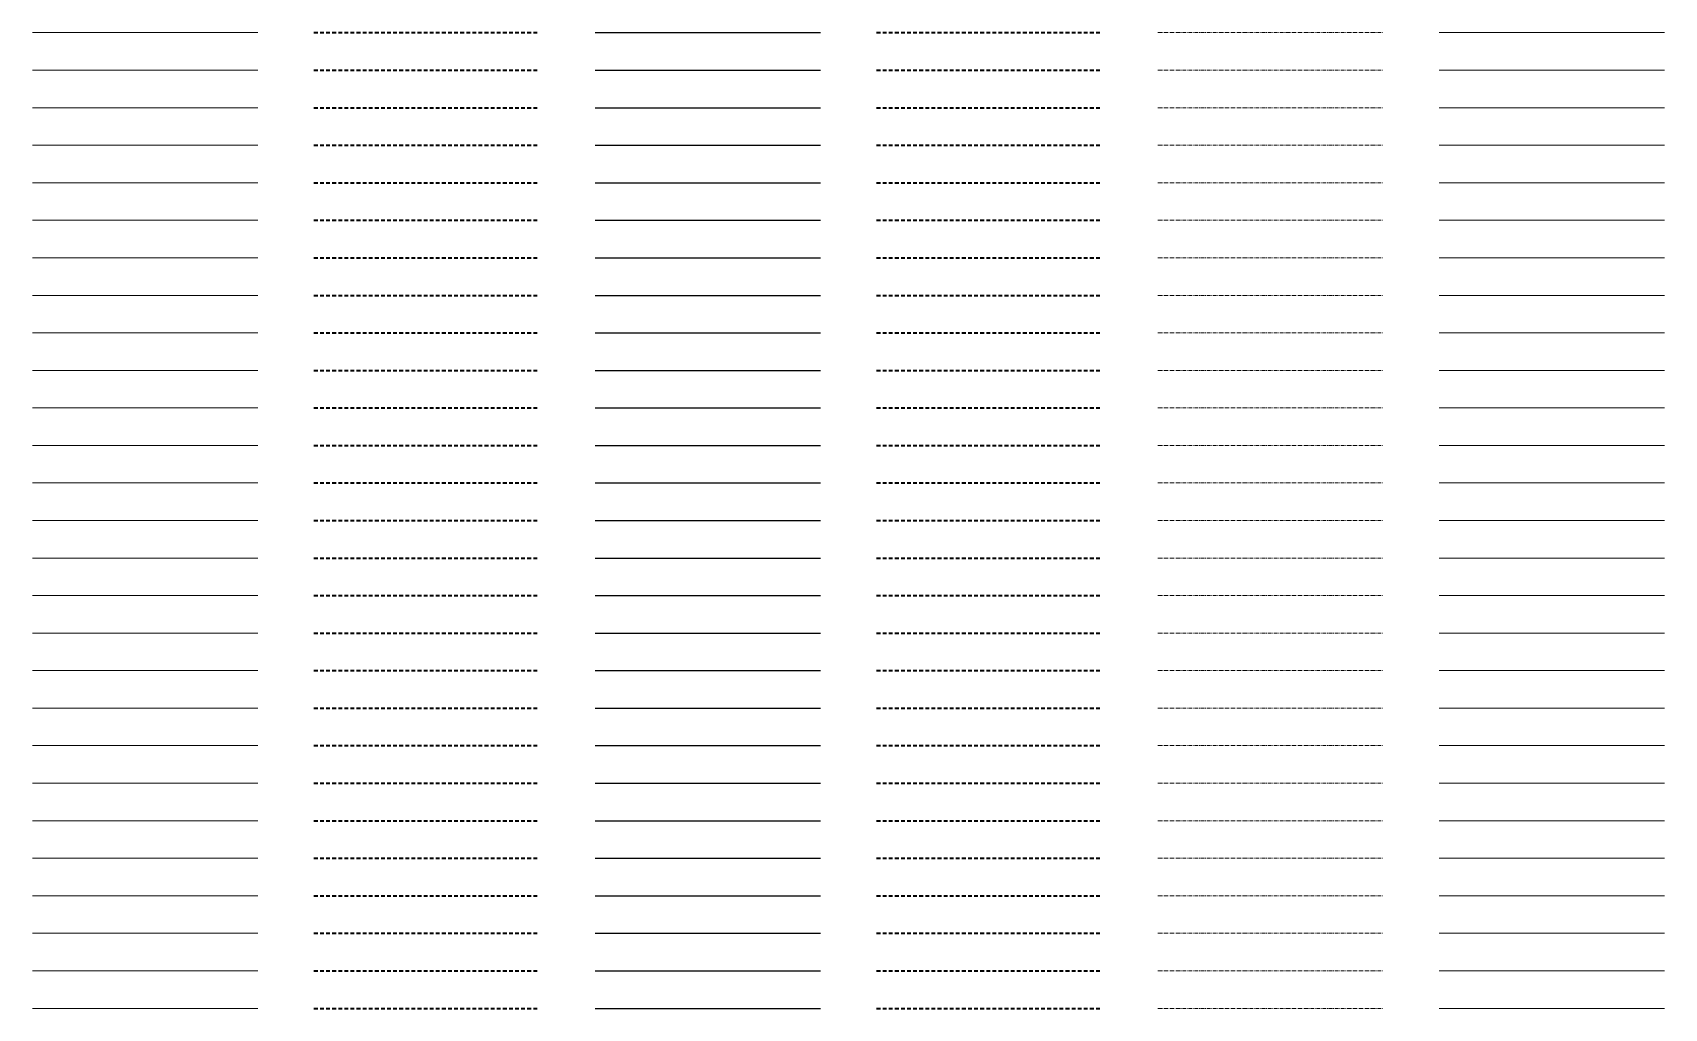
# Model space of a CAD drawing. Header units: metres. Extents: x -170 to 2070, y -13 to 17840.
# Drawn here: x 150 to 1020, y 4460 to 4980 of the extents above; entities that cross this region are included whole.
import ezdxf
from ezdxf.lldxf.tags import DXFTag

# ---------------------------------------------------------------- set-up
doc = ezdxf.new("R2010")
doc.units = ezdxf.units.M
doc.linetypes.add('KL-SO', pattern=[3.25, 2, -1.25])
doc.linetypes.add('KL-VERLATEN-SO', pattern=[3.25, 2, -0.5, 0.25, -0.5])
for name, color, linetype, lineweight in [('B-OI-KL-ET_LS_AANSLUITNET_230 V_4x2.5Cu as2.5-G', 14, 'Continuous', 18), ('B-OI-KL-ET_LS_AANSLUITNET_230 V_4x2.5Cu as2.5-RESERVE-G', 14, 'KL-RESERVE-SO', 18), ('B-OI-KL-ET_LS_AANSLUITNET_230 V_4x2.5Cu as2.5-VERLATEN-G', 14, 'KL-VERLATEN-SO', 18), ('B-OI-KL-ET_LS_AANSLUITNET_230 V_4x50Al 4x2.5Cu as25Cu-G', 14, 'Continuous', 18), ('B-OI-KL-ET_LS_AANSLUITNET_230 V_4x50Al 4x2.5Cu as25Cu-RESERVE-G', 14, 'KL-RESERVE-SO', 18), ('B-OI-KL-ET_LS_AANSLUITNET_230 V_4x50Al 4x2.5Cu as25Cu-VERLATEN-G', 14, 'KL-VERLATEN-SO', 18), ('B-OI-KL-ET_LS_AANSLUITNET_230 V_4x6Cu as6-G', 14, 'Continuous', 18), ('B-OI-KL-ET_LS_AANSLUITNET_230 V_4x6Cu as6-RESERVE-G', 14, 'KL-RESERVE-SO', 18), ('B-OI-KL-ET_LS_AANSLUITNET_230 V_4x6Cu as6-VERLATEN-G', 14, 'KL-VERLATEN-SO', 18), ('B-OI-KL-ET_LS_AANSLUITNET_230 V_4x95Al 4x6Cu as35Cu-G', 14, 'Continuous', 18), ('B-OI-KL-ET_LS_AANSLUITNET_230 V_4x95Al 4x6Cu as35Cu-RESERVE-G', 14, 'KL-RESERVE-SO', 18), ('B-OI-KL-ET_LS_AANSLUITNET_230 V_4x95Al 4x6Cu as35Cu-VERLATEN-G', 14, 'KL-VERLATEN-SO', 18), ('B-OI-KL-ET_LS_AANSLUITNET_230 V_5x10Cu-G', 14, 'Continuous', 18), ('B-OI-KL-ET_LS_AANSLUITNET_230 V_5x10Cu-RESERVE-G', 14, 'KL-RESERVE-SO', 18), ('B-OI-KL-ET_LS_AANSLUITNET_230 V_5x10Cu-VERLATEN-G', 14, 'KL-VERLATEN-SO', 18), ('B-OI-KL-ET_LS_AANSLUITNET_230 V_5x16Cu-G', 14, 'Continuous', 18), ('B-OI-KL-ET_LS_AANSLUITNET_230 V_5x16Cu-RESERVE-G', 14, 'KL-RESERVE-SO', 18), ('B-OI-KL-ET_LS_AANSLUITNET_230 V_5x16Cu-VERLATEN-G', 14, 'KL-VERLATEN-SO', 18), ('B-OI-KL-ET_LS_AANSLUITNET_230 V_OVERIG-G', 14, 'Continuous', 18), ('B-OI-KL-ET_LS_AANSLUITNET_230 V_OVERIG-RESERVE-G', 14, 'KL-RESERVE-SO', 18), ('B-OI-KL-ET_LS_AANSLUITNET_230 V_OVERIG-VERLATEN-G', 14, 'KL-VERLATEN-SO', 18), ('B-OI-KL-ET_LS_AANSLUITNET_400 V_2x2.5Cu as2.5-G', 14, 'Continuous', 18), ('B-OI-KL-ET_LS_AANSLUITNET_400 V_2x2.5Cu as2.5-RESERVE-G', 14, 'KL-RESERVE-SO', 18), ('B-OI-KL-ET_LS_AANSLUITNET_400 V_2x2.5Cu as2.5-VERLATEN-G', 14, 'KL-VERLATEN-SO', 18), ('B-OI-KL-ET_LS_AANSLUITNET_400 V_3x10Cu as10-G', 14, 'Continuous', 18), ('B-OI-KL-ET_LS_AANSLUITNET_400 V_3x10Cu as10-RESERVE-G', 14, 'KL-RESERVE-SO', 18), ('B-OI-KL-ET_LS_AANSLUITNET_400 V_3x10Cu as10-VERLATEN-G', 14, 'KL-VERLATEN-SO', 18), ('B-OI-KL-ET_LS_AANSLUITNET_400 V_3x2.5Cu as2.5-G', 14, 'Continuous', 18), ('B-OI-KL-ET_LS_AANSLUITNET_400 V_3x2.5Cu as2.5-RESERVE-G', 14, 'KL-RESERVE-SO', 18), ('B-OI-KL-ET_LS_AANSLUITNET_400 V_3x2.5Cu as2.5-VERLATEN-G', 14, 'KL-VERLATEN-SO', 18), ('B-OI-KL-ET_LS_AANSLUITNET_400 V_3x6Cu as6-G', 14, 'Continuous', 18), ('B-OI-KL-ET_LS_AANSLUITNET_400 V_3x6Cu as6-RESERVE-G', 14, 'KL-RESERVE-SO', 18), ('B-OI-KL-ET_LS_AANSLUITNET_400 V_3x6Cu as6-VERLATEN-G', 14, 'KL-VERLATEN-SO', 18), ('B-OI-KL-ET_LS_AANSLUITNET_400 V_4x10Cu as10-G', 14, 'Continuous', 18), ('B-OI-KL-ET_LS_AANSLUITNET_400 V_4x10Cu as10-RESERVE-G', 14, 'KL-RESERVE-SO', 18), ('B-OI-KL-ET_LS_AANSLUITNET_400 V_4x10Cu as10-VERLATEN-G', 14, 'KL-VERLATEN-SO', 18), ('B-OI-KL-ET_LS_AANSLUITNET_400 V_4x150Al 4x6Cu as50Cu-G', 14, 'Continuous', 18), ('B-OI-KL-ET_LS_AANSLUITNET_400 V_4x150Al 4x6Cu as50Cu-RESERVE-G', 14, 'KL-RESERVE-SO', 18), ('B-OI-KL-ET_LS_AANSLUITNET_400 V_4x150Al 4x6Cu as50Cu-VERLATEN-G', 14, 'KL-VERLATEN-SO', 18), ('B-OI-KL-ET_LS_AANSLUITNET_400 V_4x150Al as50Cu-G', 14, 'Continuous', 18), ('B-OI-KL-ET_LS_AANSLUITNET_400 V_4x150Al as50Cu-RESERVE-G', 14, 'KL-RESERVE-SO', 18), ('B-OI-KL-ET_LS_AANSLUITNET_400 V_4x150Al as50Cu-VERLATEN-G', 14, 'KL-VERLATEN-SO', 18), ('B-OI-KL-ET_LS_AANSLUITNET_400 V_4x16Cu as16-G', 14, 'Continuous', 18), ('B-OI-KL-ET_LS_AANSLUITNET_400 V_4x16Cu as16-RESERVE-G', 14, 'KL-RESERVE-SO', 18), ('B-OI-KL-ET_LS_AANSLUITNET_400 V_4x16Cu as16-VERLATEN-G', 14, 'KL-VERLATEN-SO', 18), ('B-OI-KL-ET_LS_AANSLUITNET_400 V_4x2.5Cu as2.5-G', 14, 'Continuous', 18), ('B-OI-KL-ET_LS_AANSLUITNET_400 V_4x2.5Cu as2.5-RESERVE-G', 14, 'KL-RESERVE-SO', 18), ('B-OI-KL-ET_LS_AANSLUITNET_400 V_4x2.5Cu as2.5-VERLATEN-G', 14, 'KL-VERLATEN-SO', 18), ('B-OI-KL-ET_LS_AANSLUITNET_400 V_4x50Al 4x2.5Cu as25Cu-G', 14, 'Continuous', 18), ('B-OI-KL-ET_LS_AANSLUITNET_400 V_4x50Al 4x2.5Cu as25Cu-RESERVE-G', 14, 'KL-RESERVE-SO', 18), ('B-OI-KL-ET_LS_AANSLUITNET_400 V_4x50Al 4x2.5Cu as25Cu-VERLATEN-G', 14, 'KL-VERLATEN-SO', 18), ('B-OI-KL-ET_LS_AANSLUITNET_400 V_4x6Cu as6-G', 14, 'Continuous', 18), ('B-OI-KL-ET_LS_AANSLUITNET_400 V_4x6Cu as6-RESERVE-G', 14, 'KL-RESERVE-SO', 18), ('B-OI-KL-ET_LS_AANSLUITNET_400 V_4x6Cu as6-VERLATEN-G', 14, 'KL-VERLATEN-SO', 18), ('B-OI-KL-ET_LS_AANSLUITNET_400 V_4x95Al 4x6Cu as35Cu-G', 14, 'Continuous', 18), ('B-OI-KL-ET_LS_AANSLUITNET_400 V_4x95Al 4x6Cu as35Cu-RESERVE-G', 14, 'KL-RESERVE-SO', 18), ('B-OI-KL-ET_LS_AANSLUITNET_400 V_4x95Al 4x6Cu as35Cu-VERLATEN-G', 14, 'KL-VERLATEN-SO', 18), ('B-OI-KL-ET_LS_AANSLUITNET_400 V_5x10Cu-G', 14, 'Continuous', 18), ('B-OI-KL-ET_LS_AANSLUITNET_400 V_5x10Cu-RESERVE-G', 14, 'KL-RESERVE-SO', 18), ('B-OI-KL-ET_LS_AANSLUITNET_400 V_5x10Cu-VERLATEN-G', 14, 'KL-VERLATEN-SO', 18), ('B-OI-KL-ET_LS_AANSLUITNET_400 V_5x16Cu-G', 14, 'Continuous', 18), ('B-OI-KL-ET_LS_AANSLUITNET_400 V_5x16Cu-RESERVE-G', 14, 'KL-RESERVE-SO', 18), ('B-OI-KL-ET_LS_AANSLUITNET_400 V_5x16Cu-VERLATEN-G', 14, 'KL-VERLATEN-SO', 18), ('B-OI-KL-ET_LS_AANSLUITNET_400 V_OVERIG-G', 14, 'Continuous', 18), ('B-OI-KL-ET_LS_AANSLUITNET_400 V_OVERIG-RESERVE-G', 14, 'KL-RESERVE-SO', 18), ('B-OI-KL-ET_LS_AANSLUITNET_400 V_OVERIG-VERLATEN-G', 14, 'KL-VERLATEN-SO', 18), ('B-OI-KL-ET_LS_AARDING_Cu VERTIND_25-G', 7, 'Continuous', 18), ('B-OI-KL-ET_LS_AARDING_Cu VERTIND_25-RESERVE-G', 7, 'KL-RESERVE-SO', 18), ('B-OI-KL-ET_LS_AARDING_Cu VERTIND_25-VERLATEN-G', 7, 'KL-VERLATEN-SO', 18), ('B-OI-KL-ET_LS_AARDING_Cu VERTIND_35-G', 7, 'Continuous', 18), ('B-OI-KL-ET_LS_AARDING_Cu VERTIND_35-RESERVE-G', 7, 'KL-RESERVE-SO', 18), ('B-OI-KL-ET_LS_AARDING_Cu VERTIND_35-VERLATEN-G', 7, 'KL-VERLATEN-SO', 18), ('B-OI-KL-ET_LS_AARDING_Cu VERTIND_50-G', 7, 'Continuous', 18), ('B-OI-KL-ET_LS_AARDING_Cu VERTIND_50-RESERVE-G', 7, 'KL-RESERVE-SO', 18), ('B-OI-KL-ET_LS_AARDING_Cu VERTIND_50-VERLATEN-G', 7, 'KL-VERLATEN-SO', 18), ('B-OI-KL-ET_LS_AARDING_Cu VERTIND_6-G', 7, 'Continuous', 18), ('B-OI-KL-ET_LS_AARDING_Cu VERTIND_6-RESERVE-G', 7, 'KL-RESERVE-SO', 18), ('B-OI-KL-ET_LS_AARDING_Cu VERTIND_6-VERLATEN-G', 7, 'KL-VERLATEN-SO', 18), ('B-OI-KL-ET_LS_AARDING_Cu VERTIND_70-G', 7, 'Continuous', 18), ('B-OI-KL-ET_LS_AARDING_Cu VERTIND_70-RESERVE-G', 7, 'KL-RESERVE-SO', 18), ('B-OI-KL-ET_LS_AARDING_Cu VERTIND_70-VERLATEN-G', 7, 'KL-VERLATEN-SO', 18), ('N-OI-KL-ET_LS_AANSLUITNET_230 V_4x2.5Cu as2.5-G', 14, 'KL-SO', 35), ('N-OI-KL-ET_LS_AANSLUITNET_230 V_4x50Al 4x2.5Cu as25Cu-G', 14, 'KL-SO', 35), ('N-OI-KL-ET_LS_AANSLUITNET_230 V_4x6Cu as6-G', 14, 'KL-SO', 35), ('N-OI-KL-ET_LS_AANSLUITNET_230 V_4x95Al 4x6Cu as35Cu-G', 14, 'KL-SO', 35), ('N-OI-KL-ET_LS_AANSLUITNET_230 V_5x10Cu-G', 14, 'KL-SO', 35), ('N-OI-KL-ET_LS_AANSLUITNET_230 V_5x16Cu-G', 14, 'KL-SO', 35), ('N-OI-KL-ET_LS_AANSLUITNET_230 V_OVERIG-G', 14, 'KL-SO', 35), ('N-OI-KL-ET_LS_AANSLUITNET_400 V_2x2.5Cu as2.5-G', 14, 'KL-SO', 35), ('N-OI-KL-ET_LS_AANSLUITNET_400 V_3x10Cu as10-G', 14, 'KL-SO', 35), ('N-OI-KL-ET_LS_AANSLUITNET_400 V_3x2.5Cu as2.5-G', 14, 'KL-SO', 35), ('N-OI-KL-ET_LS_AANSLUITNET_400 V_3x6Cu as6-G', 14, 'KL-SO', 35), ('N-OI-KL-ET_LS_AANSLUITNET_400 V_4x10Cu as10-G', 14, 'KL-SO', 35), ('N-OI-KL-ET_LS_AANSLUITNET_400 V_4x150Al 4x6Cu as50Cu-G', 14, 'KL-SO', 35), ('N-OI-KL-ET_LS_AANSLUITNET_400 V_4x150Al as50Cu-G', 14, 'KL-SO', 35), ('N-OI-KL-ET_LS_AANSLUITNET_400 V_4x16Cu as16-G', 14, 'KL-SO', 35), ('N-OI-KL-ET_LS_AANSLUITNET_400 V_4x2.5Cu as2.5-G', 14, 'KL-SO', 35), ('N-OI-KL-ET_LS_AANSLUITNET_400 V_4x50Al 4x2.5Cu as25Cu-G', 14, 'KL-SO', 35), ('N-OI-KL-ET_LS_AANSLUITNET_400 V_4x6Cu as6-G', 14, 'KL-SO', 35), ('N-OI-KL-ET_LS_AANSLUITNET_400 V_4x95Al 4x6Cu as35Cu-G', 14, 'KL-SO', 35), ('N-OI-KL-ET_LS_AANSLUITNET_400 V_5x10Cu-G', 14, 'KL-SO', 35), ('N-OI-KL-ET_LS_AANSLUITNET_400 V_5x16Cu-G', 14, 'KL-SO', 35), ('N-OI-KL-ET_LS_AANSLUITNET_400 V_OVERIG-G', 14, 'KL-SO', 35), ('N-OI-KL-ET_LS_AARDING_Cu VERTIND_25-G', 7, 'KL-SO', 35), ('N-OI-KL-ET_LS_AARDING_Cu VERTIND_35-G', 7, 'KL-SO', 35), ('N-OI-KL-ET_LS_AARDING_Cu VERTIND_50-G', 7, 'KL-SO', 35), ('N-OI-KL-ET_LS_AARDING_Cu VERTIND_6-G', 7, 'KL-SO', 35), ('N-OI-KL-ET_LS_AARDING_Cu VERTIND_70-G', 7, 'KL-SO', 35), ('R-OI-KL-ET_LS_AANSLUITNET_230 V_4x2.5Cu as2.5-G', 14, 'KL-SO', 35), ('R-OI-KL-ET_LS_AANSLUITNET_230 V_4x50Al 4x2.5Cu as25Cu-G', 14, 'KL-SO', 35), ('R-OI-KL-ET_LS_AANSLUITNET_230 V_4x6Cu as6-G', 14, 'KL-SO', 35), ('R-OI-KL-ET_LS_AANSLUITNET_230 V_4x95Al 4x6Cu as35Cu-G', 14, 'KL-SO', 35), ('R-OI-KL-ET_LS_AANSLUITNET_230 V_5x10Cu-G', 14, 'KL-SO', 35), ('R-OI-KL-ET_LS_AANSLUITNET_230 V_5x16Cu-G', 14, 'KL-SO', 35), ('R-OI-KL-ET_LS_AANSLUITNET_230 V_OVERIG-G', 14, 'KL-SO', 35), ('R-OI-KL-ET_LS_AANSLUITNET_400 V_2x2.5Cu as2.5-G', 14, 'KL-SO', 35), ('R-OI-KL-ET_LS_AANSLUITNET_400 V_3x10Cu as10-G', 14, 'KL-SO', 35), ('R-OI-KL-ET_LS_AANSLUITNET_400 V_3x2.5Cu as2.5-G', 14, 'KL-SO', 35), ('R-OI-KL-ET_LS_AANSLUITNET_400 V_3x6Cu as6-G', 14, 'KL-SO', 35), ('R-OI-KL-ET_LS_AANSLUITNET_400 V_4x10Cu as10-G', 14, 'KL-SO', 35), ('R-OI-KL-ET_LS_AANSLUITNET_400 V_4x150Al 4x6Cu as50Cu-G', 14, 'KL-SO', 35), ('R-OI-KL-ET_LS_AANSLUITNET_400 V_4x150Al as50Cu-G', 14, 'KL-SO', 35), ('R-OI-KL-ET_LS_AANSLUITNET_400 V_4x16Cu as16-G', 14, 'KL-SO', 35), ('R-OI-KL-ET_LS_AANSLUITNET_400 V_4x2.5Cu as2.5-G', 14, 'KL-SO', 35), ('R-OI-KL-ET_LS_AANSLUITNET_400 V_4x50Al 4x2.5Cu as25Cu-G', 14, 'KL-SO', 35), ('R-OI-KL-ET_LS_AANSLUITNET_400 V_4x6Cu as6-G', 14, 'KL-SO', 35), ('R-OI-KL-ET_LS_AANSLUITNET_400 V_4x95Al 4x6Cu as35Cu-G', 14, 'KL-SO', 35), ('R-OI-KL-ET_LS_AANSLUITNET_400 V_5x10Cu-G', 14, 'KL-SO', 35), ('R-OI-KL-ET_LS_AANSLUITNET_400 V_5x16Cu-G', 14, 'KL-SO', 35), ('R-OI-KL-ET_LS_AANSLUITNET_400 V_OVERIG-G', 14, 'KL-SO', 35), ('R-OI-KL-ET_LS_AARDING_Cu VERTIND_25-G', 7, 'KL-SO', 35), ('R-OI-KL-ET_LS_AARDING_Cu VERTIND_35-G', 7, 'KL-SO', 35), ('R-OI-KL-ET_LS_AARDING_Cu VERTIND_50-G', 7, 'KL-SO', 35), ('R-OI-KL-ET_LS_AARDING_Cu VERTIND_6-G', 7, 'KL-SO', 35), ('R-OI-KL-ET_LS_AARDING_Cu VERTIND_70-G', 7, 'KL-SO', 35), ('V-OI-KL-ET_LS_AANSLUITNET_230 V_4x2.5Cu as2.5-G', 14, 'V-KL-SO', 25), ('V-OI-KL-ET_LS_AANSLUITNET_230 V_4x50Al 4x2.5Cu as25Cu-G', 14, 'V-KL-SO', 25), ('V-OI-KL-ET_LS_AANSLUITNET_230 V_4x6Cu as6-G', 14, 'V-KL-SO', 25), ('V-OI-KL-ET_LS_AANSLUITNET_230 V_4x95Al 4x6Cu as35Cu-G', 14, 'V-KL-SO', 25), ('V-OI-KL-ET_LS_AANSLUITNET_230 V_5x10Cu-G', 14, 'V-KL-SO', 25), ('V-OI-KL-ET_LS_AANSLUITNET_230 V_5x16Cu-G', 14, 'V-KL-SO', 25), ('V-OI-KL-ET_LS_AANSLUITNET_230 V_OVERIG-G', 14, 'V-KL-SO', 25), ('V-OI-KL-ET_LS_AANSLUITNET_400 V_2x2.5Cu as2.5-G', 14, 'V-KL-SO', 25), ('V-OI-KL-ET_LS_AANSLUITNET_400 V_3x10Cu as10-G', 14, 'V-KL-SO', 25), ('V-OI-KL-ET_LS_AANSLUITNET_400 V_3x2.5Cu as2.5-G', 14, 'V-KL-SO', 25), ('V-OI-KL-ET_LS_AANSLUITNET_400 V_3x6Cu as6-G', 14, 'V-KL-SO', 25), ('V-OI-KL-ET_LS_AANSLUITNET_400 V_4x10Cu as10-G', 14, 'V-KL-SO', 25), ('V-OI-KL-ET_LS_AANSLUITNET_400 V_4x150Al 4x6Cu as50Cu-G', 14, 'V-KL-SO', 25), ('V-OI-KL-ET_LS_AANSLUITNET_400 V_4x150Al as50Cu-G', 14, 'V-KL-SO', 25), ('V-OI-KL-ET_LS_AANSLUITNET_400 V_4x16Cu as16-G', 14, 'V-KL-SO', 25), ('V-OI-KL-ET_LS_AANSLUITNET_400 V_4x2.5Cu as2.5-G', 14, 'V-KL-SO', 25), ('V-OI-KL-ET_LS_AANSLUITNET_400 V_4x50Al 4x2.5Cu as25Cu-G', 14, 'V-KL-SO', 25), ('V-OI-KL-ET_LS_AANSLUITNET_400 V_4x6Cu as6-G', 14, 'V-KL-SO', 25), ('V-OI-KL-ET_LS_AANSLUITNET_400 V_4x95Al 4x6Cu as35Cu-G', 14, 'V-KL-SO', 25), ('V-OI-KL-ET_LS_AANSLUITNET_400 V_5x10Cu-G', 14, 'V-KL-SO', 25), ('V-OI-KL-ET_LS_AANSLUITNET_400 V_5x16Cu-G', 14, 'V-KL-SO', 25), ('V-OI-KL-ET_LS_AANSLUITNET_400 V_OVERIG-G', 14, 'V-KL-SO', 25), ('V-OI-KL-ET_LS_AARDING_Cu VERTIND_25-G', 7, 'V-KL-SO', 25), ('V-OI-KL-ET_LS_AARDING_Cu VERTIND_35-G', 7, 'V-KL-SO', 25), ('V-OI-KL-ET_LS_AARDING_Cu VERTIND_50-G', 7, 'V-KL-SO', 25), ('V-OI-KL-ET_LS_AARDING_Cu VERTIND_6-G', 7, 'V-KL-SO', 25), ('V-OI-KL-ET_LS_AARDING_Cu VERTIND_70-G', 7, 'V-KL-SO', 25)]:
    doc.layers.add(name, color=color, linetype=linetype, lineweight=lineweight)
tags = doc.linetypes.add('KL-RESERVE-SO', pattern='A,7,-2,["RS",Standard,S=1,R=0,X=-1,Y=-0.5],-1.5', length=10.5).pattern_tags.tags
tags[6] = DXFTag(74, 10)
doc.linetypes.add('V-KL-SO', pattern='A,2,[24,nlcs.shx,S=0.75,R=0,X=0,Y=0],2', length=4)

msp = doc.modelspace()

# ---------------------------------------------------------------- linework, layer by layer
at = {"layer": 'B-OI-KL-ET_LS_AANSLUITNET_230 V_4x2.5Cu as2.5-G'}
msp.add_line((150, 4460), (270, 4460), dxfattribs=at)
at = {"layer": 'B-OI-KL-ET_LS_AANSLUITNET_230 V_4x2.5Cu as2.5-RESERVE-G'}
msp.add_line((900, 4460), (1020, 4460), dxfattribs=at)
at = {"layer": 'B-OI-KL-ET_LS_AANSLUITNET_230 V_4x2.5Cu as2.5-VERLATEN-G'}
msp.add_line((750, 4460), (870, 4460), dxfattribs=at)
at = {"layer": 'B-OI-KL-ET_LS_AANSLUITNET_230 V_4x50Al 4x2.5Cu as25Cu-G'}
msp.add_line((150, 4480), (270, 4480), dxfattribs=at)
at = {"layer": 'B-OI-KL-ET_LS_AANSLUITNET_230 V_4x50Al 4x2.5Cu as25Cu-RESERVE-G'}
msp.add_line((900, 4480), (1020, 4480), dxfattribs=at)
at = {"layer": 'B-OI-KL-ET_LS_AANSLUITNET_230 V_4x50Al 4x2.5Cu as25Cu-VERLATEN-G'}
msp.add_line((750, 4480), (870, 4480), dxfattribs=at)
at = {"layer": 'B-OI-KL-ET_LS_AANSLUITNET_230 V_4x6Cu as6-G'}
msp.add_line((150, 4500), (270, 4500), dxfattribs=at)
at = {"layer": 'B-OI-KL-ET_LS_AANSLUITNET_230 V_4x6Cu as6-RESERVE-G'}
msp.add_line((900, 4500), (1020, 4500), dxfattribs=at)
at = {"layer": 'B-OI-KL-ET_LS_AANSLUITNET_230 V_4x6Cu as6-VERLATEN-G'}
msp.add_line((750, 4500), (870, 4500), dxfattribs=at)
at = {"layer": 'B-OI-KL-ET_LS_AANSLUITNET_230 V_4x95Al 4x6Cu as35Cu-G'}
msp.add_line((150, 4520), (270, 4520), dxfattribs=at)
at = {"layer": 'B-OI-KL-ET_LS_AANSLUITNET_230 V_4x95Al 4x6Cu as35Cu-RESERVE-G'}
msp.add_line((900, 4520), (1020, 4520), dxfattribs=at)
at = {"layer": 'B-OI-KL-ET_LS_AANSLUITNET_230 V_4x95Al 4x6Cu as35Cu-VERLATEN-G'}
msp.add_line((750, 4520), (870, 4520), dxfattribs=at)
at = {"layer": 'B-OI-KL-ET_LS_AANSLUITNET_230 V_5x10Cu-G'}
msp.add_line((150, 4540), (270, 4540), dxfattribs=at)
at = {"layer": 'B-OI-KL-ET_LS_AANSLUITNET_230 V_5x10Cu-RESERVE-G'}
msp.add_line((900, 4540), (1020, 4540), dxfattribs=at)
at = {"layer": 'B-OI-KL-ET_LS_AANSLUITNET_230 V_5x10Cu-VERLATEN-G'}
msp.add_line((750, 4540), (870, 4540), dxfattribs=at)
at = {"layer": 'B-OI-KL-ET_LS_AANSLUITNET_230 V_5x16Cu-G'}
msp.add_line((150, 4560), (270, 4560), dxfattribs=at)
at = {"layer": 'B-OI-KL-ET_LS_AANSLUITNET_230 V_5x16Cu-RESERVE-G'}
msp.add_line((900, 4560), (1020, 4560), dxfattribs=at)
at = {"layer": 'B-OI-KL-ET_LS_AANSLUITNET_230 V_5x16Cu-VERLATEN-G'}
msp.add_line((750, 4560), (870, 4560), dxfattribs=at)
at = {"layer": 'B-OI-KL-ET_LS_AANSLUITNET_230 V_OVERIG-G'}
msp.add_line((150, 4580), (270, 4580), dxfattribs=at)
at = {"layer": 'B-OI-KL-ET_LS_AANSLUITNET_230 V_OVERIG-RESERVE-G'}
msp.add_line((900, 4580), (1020, 4580), dxfattribs=at)
at = {"layer": 'B-OI-KL-ET_LS_AANSLUITNET_230 V_OVERIG-VERLATEN-G'}
msp.add_line((750, 4580), (870, 4580), dxfattribs=at)
at = {"layer": 'B-OI-KL-ET_LS_AANSLUITNET_400 V_2x2.5Cu as2.5-G'}
msp.add_line((150, 4600), (270, 4600), dxfattribs=at)
at = {"layer": 'B-OI-KL-ET_LS_AANSLUITNET_400 V_2x2.5Cu as2.5-RESERVE-G'}
msp.add_line((900, 4600), (1020, 4600), dxfattribs=at)
at = {"layer": 'B-OI-KL-ET_LS_AANSLUITNET_400 V_2x2.5Cu as2.5-VERLATEN-G'}
msp.add_line((750, 4600), (870, 4600), dxfattribs=at)
at = {"layer": 'B-OI-KL-ET_LS_AANSLUITNET_400 V_3x10Cu as10-G'}
msp.add_line((150, 4620), (270, 4620), dxfattribs=at)
at = {"layer": 'B-OI-KL-ET_LS_AANSLUITNET_400 V_3x10Cu as10-RESERVE-G'}
msp.add_line((900, 4620), (1020, 4620), dxfattribs=at)
at = {"layer": 'B-OI-KL-ET_LS_AANSLUITNET_400 V_3x10Cu as10-VERLATEN-G'}
msp.add_line((750, 4620), (870, 4620), dxfattribs=at)
at = {"layer": 'B-OI-KL-ET_LS_AANSLUITNET_400 V_3x2.5Cu as2.5-G'}
msp.add_line((150, 4640), (270, 4640), dxfattribs=at)
at = {"layer": 'B-OI-KL-ET_LS_AANSLUITNET_400 V_3x2.5Cu as2.5-RESERVE-G'}
msp.add_line((900, 4640), (1020, 4640), dxfattribs=at)
at = {"layer": 'B-OI-KL-ET_LS_AANSLUITNET_400 V_3x2.5Cu as2.5-VERLATEN-G'}
msp.add_line((750, 4640), (870, 4640), dxfattribs=at)
at = {"layer": 'B-OI-KL-ET_LS_AANSLUITNET_400 V_3x6Cu as6-G'}
msp.add_line((150, 4660), (270, 4660), dxfattribs=at)
at = {"layer": 'B-OI-KL-ET_LS_AANSLUITNET_400 V_3x6Cu as6-RESERVE-G'}
msp.add_line((900, 4660), (1020, 4660), dxfattribs=at)
at = {"layer": 'B-OI-KL-ET_LS_AANSLUITNET_400 V_3x6Cu as6-VERLATEN-G'}
msp.add_line((750, 4660), (870, 4660), dxfattribs=at)
at = {"layer": 'B-OI-KL-ET_LS_AANSLUITNET_400 V_4x10Cu as10-G'}
msp.add_line((150, 4680), (270, 4680), dxfattribs=at)
at = {"layer": 'B-OI-KL-ET_LS_AANSLUITNET_400 V_4x10Cu as10-RESERVE-G'}
msp.add_line((900, 4680), (1020, 4680), dxfattribs=at)
at = {"layer": 'B-OI-KL-ET_LS_AANSLUITNET_400 V_4x10Cu as10-VERLATEN-G'}
msp.add_line((750, 4680), (870, 4680), dxfattribs=at)
at = {"layer": 'B-OI-KL-ET_LS_AANSLUITNET_400 V_4x150Al 4x6Cu as50Cu-G'}
msp.add_line((150, 4700), (270, 4700), dxfattribs=at)
at = {"layer": 'B-OI-KL-ET_LS_AANSLUITNET_400 V_4x150Al 4x6Cu as50Cu-RESERVE-G'}
msp.add_line((900, 4700), (1020, 4700), dxfattribs=at)
at = {"layer": 'B-OI-KL-ET_LS_AANSLUITNET_400 V_4x150Al 4x6Cu as50Cu-VERLATEN-G'}
msp.add_line((750, 4700), (870, 4700), dxfattribs=at)
at = {"layer": 'B-OI-KL-ET_LS_AANSLUITNET_400 V_4x150Al as50Cu-G'}
msp.add_line((150, 4720), (270, 4720), dxfattribs=at)
at = {"layer": 'B-OI-KL-ET_LS_AANSLUITNET_400 V_4x150Al as50Cu-RESERVE-G'}
msp.add_line((900, 4720), (1020, 4720), dxfattribs=at)
at = {"layer": 'B-OI-KL-ET_LS_AANSLUITNET_400 V_4x150Al as50Cu-VERLATEN-G'}
msp.add_line((750, 4720), (870, 4720), dxfattribs=at)
at = {"layer": 'B-OI-KL-ET_LS_AANSLUITNET_400 V_4x16Cu as16-G'}
msp.add_line((150, 4740), (270, 4740), dxfattribs=at)
at = {"layer": 'B-OI-KL-ET_LS_AANSLUITNET_400 V_4x16Cu as16-RESERVE-G'}
msp.add_line((900, 4740), (1020, 4740), dxfattribs=at)
at = {"layer": 'B-OI-KL-ET_LS_AANSLUITNET_400 V_4x16Cu as16-VERLATEN-G'}
msp.add_line((750, 4740), (870, 4740), dxfattribs=at)
at = {"layer": 'B-OI-KL-ET_LS_AANSLUITNET_400 V_4x2.5Cu as2.5-G'}
msp.add_line((150, 4760), (270, 4760), dxfattribs=at)
at = {"layer": 'B-OI-KL-ET_LS_AANSLUITNET_400 V_4x2.5Cu as2.5-RESERVE-G'}
msp.add_line((900, 4760), (1020, 4760), dxfattribs=at)
at = {"layer": 'B-OI-KL-ET_LS_AANSLUITNET_400 V_4x2.5Cu as2.5-VERLATEN-G'}
msp.add_line((750, 4760), (870, 4760), dxfattribs=at)
at = {"layer": 'B-OI-KL-ET_LS_AANSLUITNET_400 V_4x50Al 4x2.5Cu as25Cu-G'}
msp.add_line((150, 4780), (270, 4780), dxfattribs=at)
at = {"layer": 'B-OI-KL-ET_LS_AANSLUITNET_400 V_4x50Al 4x2.5Cu as25Cu-RESERVE-G'}
msp.add_line((900, 4780), (1020, 4780), dxfattribs=at)
at = {"layer": 'B-OI-KL-ET_LS_AANSLUITNET_400 V_4x50Al 4x2.5Cu as25Cu-VERLATEN-G'}
msp.add_line((750, 4780), (870, 4780), dxfattribs=at)
at = {"layer": 'B-OI-KL-ET_LS_AANSLUITNET_400 V_4x6Cu as6-G'}
msp.add_line((150, 4800), (270, 4800), dxfattribs=at)
at = {"layer": 'B-OI-KL-ET_LS_AANSLUITNET_400 V_4x6Cu as6-RESERVE-G'}
msp.add_line((900, 4800), (1020, 4800), dxfattribs=at)
at = {"layer": 'B-OI-KL-ET_LS_AANSLUITNET_400 V_4x6Cu as6-VERLATEN-G'}
msp.add_line((750, 4800), (870, 4800), dxfattribs=at)
at = {"layer": 'B-OI-KL-ET_LS_AANSLUITNET_400 V_4x95Al 4x6Cu as35Cu-G'}
msp.add_line((150, 4820), (270, 4820), dxfattribs=at)
at = {"layer": 'B-OI-KL-ET_LS_AANSLUITNET_400 V_4x95Al 4x6Cu as35Cu-RESERVE-G'}
msp.add_line((900, 4820), (1020, 4820), dxfattribs=at)
at = {"layer": 'B-OI-KL-ET_LS_AANSLUITNET_400 V_4x95Al 4x6Cu as35Cu-VERLATEN-G'}
msp.add_line((750, 4820), (870, 4820), dxfattribs=at)
at = {"layer": 'B-OI-KL-ET_LS_AANSLUITNET_400 V_5x10Cu-G'}
msp.add_line((150, 4840), (270, 4840), dxfattribs=at)
at = {"layer": 'B-OI-KL-ET_LS_AANSLUITNET_400 V_5x10Cu-RESERVE-G'}
msp.add_line((900, 4840), (1020, 4840), dxfattribs=at)
at = {"layer": 'B-OI-KL-ET_LS_AANSLUITNET_400 V_5x10Cu-VERLATEN-G'}
msp.add_line((750, 4840), (870, 4840), dxfattribs=at)
at = {"layer": 'B-OI-KL-ET_LS_AANSLUITNET_400 V_5x16Cu-G'}
msp.add_line((150, 4860), (270, 4860), dxfattribs=at)
at = {"layer": 'B-OI-KL-ET_LS_AANSLUITNET_400 V_5x16Cu-RESERVE-G'}
msp.add_line((900, 4860), (1020, 4860), dxfattribs=at)
at = {"layer": 'B-OI-KL-ET_LS_AANSLUITNET_400 V_5x16Cu-VERLATEN-G'}
msp.add_line((750, 4860), (870, 4860), dxfattribs=at)
at = {"layer": 'B-OI-KL-ET_LS_AANSLUITNET_400 V_OVERIG-G'}
msp.add_line((150, 4880), (270, 4880), dxfattribs=at)
at = {"layer": 'B-OI-KL-ET_LS_AANSLUITNET_400 V_OVERIG-RESERVE-G'}
msp.add_line((900, 4880), (1020, 4880), dxfattribs=at)
at = {"layer": 'B-OI-KL-ET_LS_AANSLUITNET_400 V_OVERIG-VERLATEN-G'}
msp.add_line((750, 4880), (870, 4880), dxfattribs=at)
at = {"layer": 'B-OI-KL-ET_LS_AARDING_Cu VERTIND_25-G'}
msp.add_line((150, 4900), (270, 4900), dxfattribs=at)
at = {"layer": 'B-OI-KL-ET_LS_AARDING_Cu VERTIND_25-RESERVE-G'}
msp.add_line((900, 4900), (1020, 4900), dxfattribs=at)
at = {"layer": 'B-OI-KL-ET_LS_AARDING_Cu VERTIND_25-VERLATEN-G'}
msp.add_line((750, 4900), (870, 4900), dxfattribs=at)
at = {"layer": 'B-OI-KL-ET_LS_AARDING_Cu VERTIND_35-G'}
msp.add_line((150, 4920), (270, 4920), dxfattribs=at)
at = {"layer": 'B-OI-KL-ET_LS_AARDING_Cu VERTIND_35-RESERVE-G'}
msp.add_line((900, 4920), (1020, 4920), dxfattribs=at)
at = {"layer": 'B-OI-KL-ET_LS_AARDING_Cu VERTIND_35-VERLATEN-G'}
msp.add_line((750, 4920), (870, 4920), dxfattribs=at)
at = {"layer": 'B-OI-KL-ET_LS_AARDING_Cu VERTIND_50-G'}
msp.add_line((150, 4940), (270, 4940), dxfattribs=at)
at = {"layer": 'B-OI-KL-ET_LS_AARDING_Cu VERTIND_50-RESERVE-G'}
msp.add_line((900, 4940), (1020, 4940), dxfattribs=at)
at = {"layer": 'B-OI-KL-ET_LS_AARDING_Cu VERTIND_50-VERLATEN-G'}
msp.add_line((750, 4940), (870, 4940), dxfattribs=at)
at = {"layer": 'B-OI-KL-ET_LS_AARDING_Cu VERTIND_6-G'}
msp.add_line((150, 4960), (270, 4960), dxfattribs=at)
at = {"layer": 'B-OI-KL-ET_LS_AARDING_Cu VERTIND_6-RESERVE-G'}
msp.add_line((900, 4960), (1020, 4960), dxfattribs=at)
at = {"layer": 'B-OI-KL-ET_LS_AARDING_Cu VERTIND_6-VERLATEN-G'}
msp.add_line((750, 4960), (870, 4960), dxfattribs=at)
at = {"layer": 'B-OI-KL-ET_LS_AARDING_Cu VERTIND_70-G'}
msp.add_line((150, 4980), (270, 4980), dxfattribs=at)
at = {"layer": 'B-OI-KL-ET_LS_AARDING_Cu VERTIND_70-RESERVE-G'}
msp.add_line((900, 4980), (1020, 4980), dxfattribs=at)
at = {"layer": 'B-OI-KL-ET_LS_AARDING_Cu VERTIND_70-VERLATEN-G'}
msp.add_line((750, 4980), (870, 4980), dxfattribs=at)
at = {"layer": 'N-OI-KL-ET_LS_AANSLUITNET_230 V_4x2.5Cu as2.5-G'}
msp.add_line((300, 4460), (420, 4460), dxfattribs=at)
at = {"layer": 'N-OI-KL-ET_LS_AANSLUITNET_230 V_4x50Al 4x2.5Cu as25Cu-G'}
msp.add_line((300, 4480), (420, 4480), dxfattribs=at)
at = {"layer": 'N-OI-KL-ET_LS_AANSLUITNET_230 V_4x6Cu as6-G'}
msp.add_line((300, 4500), (420, 4500), dxfattribs=at)
at = {"layer": 'N-OI-KL-ET_LS_AANSLUITNET_230 V_4x95Al 4x6Cu as35Cu-G'}
msp.add_line((300, 4520), (420, 4520), dxfattribs=at)
at = {"layer": 'N-OI-KL-ET_LS_AANSLUITNET_230 V_5x10Cu-G'}
msp.add_line((300, 4540), (420, 4540), dxfattribs=at)
at = {"layer": 'N-OI-KL-ET_LS_AANSLUITNET_230 V_5x16Cu-G'}
msp.add_line((300, 4560), (420, 4560), dxfattribs=at)
at = {"layer": 'N-OI-KL-ET_LS_AANSLUITNET_230 V_OVERIG-G'}
msp.add_line((300, 4580), (420, 4580), dxfattribs=at)
at = {"layer": 'N-OI-KL-ET_LS_AANSLUITNET_400 V_2x2.5Cu as2.5-G'}
msp.add_line((300, 4600), (420, 4600), dxfattribs=at)
at = {"layer": 'N-OI-KL-ET_LS_AANSLUITNET_400 V_3x10Cu as10-G'}
msp.add_line((300, 4620), (420, 4620), dxfattribs=at)
at = {"layer": 'N-OI-KL-ET_LS_AANSLUITNET_400 V_3x2.5Cu as2.5-G'}
msp.add_line((300, 4640), (420, 4640), dxfattribs=at)
at = {"layer": 'N-OI-KL-ET_LS_AANSLUITNET_400 V_3x6Cu as6-G'}
msp.add_line((300, 4660), (420, 4660), dxfattribs=at)
at = {"layer": 'N-OI-KL-ET_LS_AANSLUITNET_400 V_4x10Cu as10-G'}
msp.add_line((300, 4680), (420, 4680), dxfattribs=at)
at = {"layer": 'N-OI-KL-ET_LS_AANSLUITNET_400 V_4x150Al 4x6Cu as50Cu-G'}
msp.add_line((300, 4700), (420, 4700), dxfattribs=at)
at = {"layer": 'N-OI-KL-ET_LS_AANSLUITNET_400 V_4x150Al as50Cu-G'}
msp.add_line((300, 4720), (420, 4720), dxfattribs=at)
at = {"layer": 'N-OI-KL-ET_LS_AANSLUITNET_400 V_4x16Cu as16-G'}
msp.add_line((300, 4740), (420, 4740), dxfattribs=at)
at = {"layer": 'N-OI-KL-ET_LS_AANSLUITNET_400 V_4x2.5Cu as2.5-G'}
msp.add_line((300, 4760), (420, 4760), dxfattribs=at)
at = {"layer": 'N-OI-KL-ET_LS_AANSLUITNET_400 V_4x50Al 4x2.5Cu as25Cu-G'}
msp.add_line((300, 4780), (420, 4780), dxfattribs=at)
at = {"layer": 'N-OI-KL-ET_LS_AANSLUITNET_400 V_4x6Cu as6-G'}
msp.add_line((300, 4800), (420, 4800), dxfattribs=at)
at = {"layer": 'N-OI-KL-ET_LS_AANSLUITNET_400 V_4x95Al 4x6Cu as35Cu-G'}
msp.add_line((300, 4820), (420, 4820), dxfattribs=at)
at = {"layer": 'N-OI-KL-ET_LS_AANSLUITNET_400 V_5x10Cu-G'}
msp.add_line((300, 4840), (420, 4840), dxfattribs=at)
at = {"layer": 'N-OI-KL-ET_LS_AANSLUITNET_400 V_5x16Cu-G'}
msp.add_line((300, 4860), (420, 4860), dxfattribs=at)
at = {"layer": 'N-OI-KL-ET_LS_AANSLUITNET_400 V_OVERIG-G'}
msp.add_line((300, 4880), (420, 4880), dxfattribs=at)
at = {"layer": 'N-OI-KL-ET_LS_AARDING_Cu VERTIND_25-G'}
msp.add_line((300, 4900), (420, 4900), dxfattribs=at)
at = {"layer": 'N-OI-KL-ET_LS_AARDING_Cu VERTIND_35-G'}
msp.add_line((300, 4920), (420, 4920), dxfattribs=at)
at = {"layer": 'N-OI-KL-ET_LS_AARDING_Cu VERTIND_50-G'}
msp.add_line((300, 4940), (420, 4940), dxfattribs=at)
at = {"layer": 'N-OI-KL-ET_LS_AARDING_Cu VERTIND_6-G'}
msp.add_line((300, 4960), (420, 4960), dxfattribs=at)
at = {"layer": 'N-OI-KL-ET_LS_AARDING_Cu VERTIND_70-G'}
msp.add_line((300, 4980), (420, 4980), dxfattribs=at)
at = {"layer": 'R-OI-KL-ET_LS_AANSLUITNET_230 V_4x2.5Cu as2.5-G'}
msp.add_line((600, 4460), (720, 4460), dxfattribs=at)
at = {"layer": 'R-OI-KL-ET_LS_AANSLUITNET_230 V_4x50Al 4x2.5Cu as25Cu-G'}
msp.add_line((600, 4480), (720, 4480), dxfattribs=at)
at = {"layer": 'R-OI-KL-ET_LS_AANSLUITNET_230 V_4x6Cu as6-G'}
msp.add_line((600, 4500), (720, 4500), dxfattribs=at)
at = {"layer": 'R-OI-KL-ET_LS_AANSLUITNET_230 V_4x95Al 4x6Cu as35Cu-G'}
msp.add_line((600, 4520), (720, 4520), dxfattribs=at)
at = {"layer": 'R-OI-KL-ET_LS_AANSLUITNET_230 V_5x10Cu-G'}
msp.add_line((600, 4540), (720, 4540), dxfattribs=at)
at = {"layer": 'R-OI-KL-ET_LS_AANSLUITNET_230 V_5x16Cu-G'}
msp.add_line((600, 4560), (720, 4560), dxfattribs=at)
at = {"layer": 'R-OI-KL-ET_LS_AANSLUITNET_230 V_OVERIG-G'}
msp.add_line((600, 4580), (720, 4580), dxfattribs=at)
at = {"layer": 'R-OI-KL-ET_LS_AANSLUITNET_400 V_2x2.5Cu as2.5-G'}
msp.add_line((600, 4600), (720, 4600), dxfattribs=at)
at = {"layer": 'R-OI-KL-ET_LS_AANSLUITNET_400 V_3x10Cu as10-G'}
msp.add_line((600, 4620), (720, 4620), dxfattribs=at)
at = {"layer": 'R-OI-KL-ET_LS_AANSLUITNET_400 V_3x2.5Cu as2.5-G'}
msp.add_line((600, 4640), (720, 4640), dxfattribs=at)
at = {"layer": 'R-OI-KL-ET_LS_AANSLUITNET_400 V_3x6Cu as6-G'}
msp.add_line((600, 4660), (720, 4660), dxfattribs=at)
at = {"layer": 'R-OI-KL-ET_LS_AANSLUITNET_400 V_4x10Cu as10-G'}
msp.add_line((600, 4680), (720, 4680), dxfattribs=at)
at = {"layer": 'R-OI-KL-ET_LS_AANSLUITNET_400 V_4x150Al 4x6Cu as50Cu-G'}
msp.add_line((600, 4700), (720, 4700), dxfattribs=at)
at = {"layer": 'R-OI-KL-ET_LS_AANSLUITNET_400 V_4x150Al as50Cu-G'}
msp.add_line((600, 4720), (720, 4720), dxfattribs=at)
at = {"layer": 'R-OI-KL-ET_LS_AANSLUITNET_400 V_4x16Cu as16-G'}
msp.add_line((600, 4740), (720, 4740), dxfattribs=at)
at = {"layer": 'R-OI-KL-ET_LS_AANSLUITNET_400 V_4x2.5Cu as2.5-G'}
msp.add_line((600, 4760), (720, 4760), dxfattribs=at)
at = {"layer": 'R-OI-KL-ET_LS_AANSLUITNET_400 V_4x50Al 4x2.5Cu as25Cu-G'}
msp.add_line((600, 4780), (720, 4780), dxfattribs=at)
at = {"layer": 'R-OI-KL-ET_LS_AANSLUITNET_400 V_4x6Cu as6-G'}
msp.add_line((600, 4800), (720, 4800), dxfattribs=at)
at = {"layer": 'R-OI-KL-ET_LS_AANSLUITNET_400 V_4x95Al 4x6Cu as35Cu-G'}
msp.add_line((600, 4820), (720, 4820), dxfattribs=at)
at = {"layer": 'R-OI-KL-ET_LS_AANSLUITNET_400 V_5x10Cu-G'}
msp.add_line((600, 4840), (720, 4840), dxfattribs=at)
at = {"layer": 'R-OI-KL-ET_LS_AANSLUITNET_400 V_5x16Cu-G'}
msp.add_line((600, 4860), (720, 4860), dxfattribs=at)
at = {"layer": 'R-OI-KL-ET_LS_AANSLUITNET_400 V_OVERIG-G'}
msp.add_line((600, 4880), (720, 4880), dxfattribs=at)
at = {"layer": 'R-OI-KL-ET_LS_AARDING_Cu VERTIND_25-G'}
msp.add_line((600, 4900), (720, 4900), dxfattribs=at)
at = {"layer": 'R-OI-KL-ET_LS_AARDING_Cu VERTIND_35-G'}
msp.add_line((600, 4920), (720, 4920), dxfattribs=at)
at = {"layer": 'R-OI-KL-ET_LS_AARDING_Cu VERTIND_50-G'}
msp.add_line((600, 4940), (720, 4940), dxfattribs=at)
at = {"layer": 'R-OI-KL-ET_LS_AARDING_Cu VERTIND_6-G'}
msp.add_line((600, 4960), (720, 4960), dxfattribs=at)
at = {"layer": 'R-OI-KL-ET_LS_AARDING_Cu VERTIND_70-G'}
msp.add_line((600, 4980), (720, 4980), dxfattribs=at)
at = {"layer": 'V-OI-KL-ET_LS_AANSLUITNET_230 V_4x2.5Cu as2.5-G'}
msp.add_line((450, 4460), (570, 4460), dxfattribs=at)
at = {"layer": 'V-OI-KL-ET_LS_AANSLUITNET_230 V_4x50Al 4x2.5Cu as25Cu-G'}
msp.add_line((450, 4480), (570, 4480), dxfattribs=at)
at = {"layer": 'V-OI-KL-ET_LS_AANSLUITNET_230 V_4x6Cu as6-G'}
msp.add_line((450, 4500), (570, 4500), dxfattribs=at)
at = {"layer": 'V-OI-KL-ET_LS_AANSLUITNET_230 V_4x95Al 4x6Cu as35Cu-G'}
msp.add_line((450, 4520), (570, 4520), dxfattribs=at)
at = {"layer": 'V-OI-KL-ET_LS_AANSLUITNET_230 V_5x10Cu-G'}
msp.add_line((450, 4540), (570, 4540), dxfattribs=at)
at = {"layer": 'V-OI-KL-ET_LS_AANSLUITNET_230 V_5x16Cu-G'}
msp.add_line((450, 4560), (570, 4560), dxfattribs=at)
at = {"layer": 'V-OI-KL-ET_LS_AANSLUITNET_230 V_OVERIG-G'}
msp.add_line((450, 4580), (570, 4580), dxfattribs=at)
at = {"layer": 'V-OI-KL-ET_LS_AANSLUITNET_400 V_2x2.5Cu as2.5-G'}
msp.add_line((450, 4600), (570, 4600), dxfattribs=at)
at = {"layer": 'V-OI-KL-ET_LS_AANSLUITNET_400 V_3x10Cu as10-G'}
msp.add_line((450, 4620), (570, 4620), dxfattribs=at)
at = {"layer": 'V-OI-KL-ET_LS_AANSLUITNET_400 V_3x2.5Cu as2.5-G'}
msp.add_line((450, 4640), (570, 4640), dxfattribs=at)
at = {"layer": 'V-OI-KL-ET_LS_AANSLUITNET_400 V_3x6Cu as6-G'}
msp.add_line((450, 4660), (570, 4660), dxfattribs=at)
at = {"layer": 'V-OI-KL-ET_LS_AANSLUITNET_400 V_4x10Cu as10-G'}
msp.add_line((450, 4680), (570, 4680), dxfattribs=at)
at = {"layer": 'V-OI-KL-ET_LS_AANSLUITNET_400 V_4x150Al 4x6Cu as50Cu-G'}
msp.add_line((450, 4700), (570, 4700), dxfattribs=at)
at = {"layer": 'V-OI-KL-ET_LS_AANSLUITNET_400 V_4x150Al as50Cu-G'}
msp.add_line((450, 4720), (570, 4720), dxfattribs=at)
at = {"layer": 'V-OI-KL-ET_LS_AANSLUITNET_400 V_4x16Cu as16-G'}
msp.add_line((450, 4740), (570, 4740), dxfattribs=at)
at = {"layer": 'V-OI-KL-ET_LS_AANSLUITNET_400 V_4x2.5Cu as2.5-G'}
msp.add_line((450, 4760), (570, 4760), dxfattribs=at)
at = {"layer": 'V-OI-KL-ET_LS_AANSLUITNET_400 V_4x50Al 4x2.5Cu as25Cu-G'}
msp.add_line((450, 4780), (570, 4780), dxfattribs=at)
at = {"layer": 'V-OI-KL-ET_LS_AANSLUITNET_400 V_4x6Cu as6-G'}
msp.add_line((450, 4800), (570, 4800), dxfattribs=at)
at = {"layer": 'V-OI-KL-ET_LS_AANSLUITNET_400 V_4x95Al 4x6Cu as35Cu-G'}
msp.add_line((450, 4820), (570, 4820), dxfattribs=at)
at = {"layer": 'V-OI-KL-ET_LS_AANSLUITNET_400 V_5x10Cu-G'}
msp.add_line((450, 4840), (570, 4840), dxfattribs=at)
at = {"layer": 'V-OI-KL-ET_LS_AANSLUITNET_400 V_5x16Cu-G'}
msp.add_line((450, 4860), (570, 4860), dxfattribs=at)
at = {"layer": 'V-OI-KL-ET_LS_AANSLUITNET_400 V_OVERIG-G'}
msp.add_line((450, 4880), (570, 4880), dxfattribs=at)
at = {"layer": 'V-OI-KL-ET_LS_AARDING_Cu VERTIND_25-G'}
msp.add_line((450, 4900), (570, 4900), dxfattribs=at)
at = {"layer": 'V-OI-KL-ET_LS_AARDING_Cu VERTIND_35-G'}
msp.add_line((450, 4920), (570, 4920), dxfattribs=at)
at = {"layer": 'V-OI-KL-ET_LS_AARDING_Cu VERTIND_50-G'}
msp.add_line((450, 4940), (570, 4940), dxfattribs=at)
at = {"layer": 'V-OI-KL-ET_LS_AARDING_Cu VERTIND_6-G'}
msp.add_line((450, 4960), (570, 4960), dxfattribs=at)
at = {"layer": 'V-OI-KL-ET_LS_AARDING_Cu VERTIND_70-G'}
msp.add_line((450, 4980), (570, 4980), dxfattribs=at)

doc.saveas('drawing.dxf')
